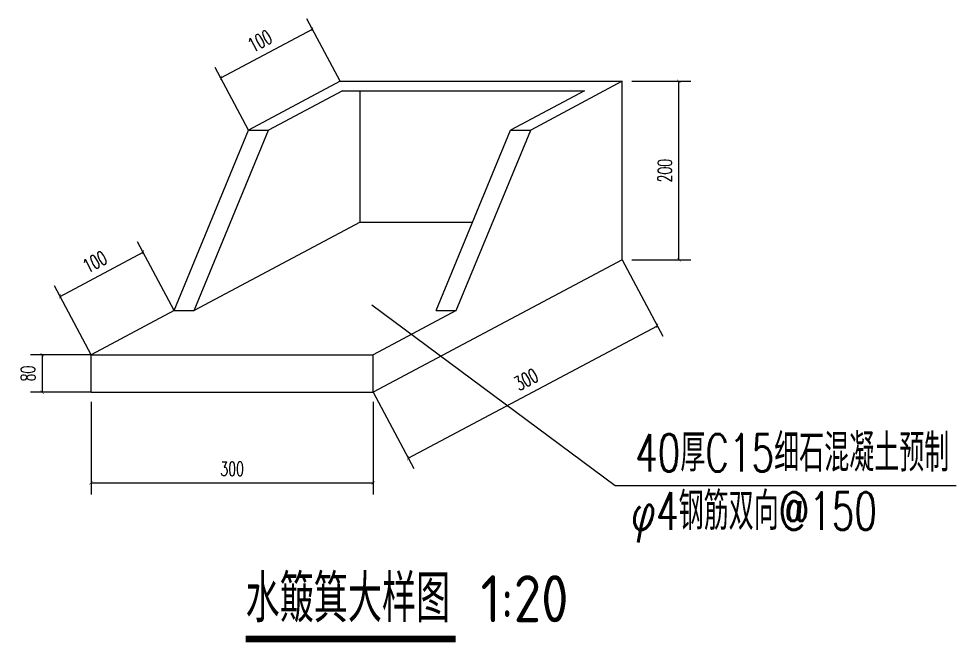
# Model space of a CAD drawing. Extents: x -40548 to 155442, y 5688 to 67136.
# Drawn here: x 130665 to 132659, y 10076 to 11403 of the extents above; entities that cross this region are included whole.
import ezdxf
from ezdxf.enums import TextEntityAlignment as Align

# ---------------------------------------------------------------- set-up
doc = ezdxf.new("R2010")
doc.units = 0
doc.header["$LTSCALE"] = 1000
doc.layers.get('DEFPOINTS').update_dxf_attribs({"color": 200})
for name, color, linetype in [('A-LIN-V', 9, 'Continuous'), ('ANNO-NOTE', 60, 'Continuous'), ('DIM_SYMB', 3, 'Continuous'), ('PUB_DIM', 3, 'Continuous')]:
    doc.layers.add(name, color=color, linetype=linetype)
doc.styles.get("Standard").update_dxf_attribs({"font": 'gbenor.shx', "bigfont": 'gbcbig.shx'})
doc.styles.add('仿宋单线', font='romans1.shx', dxfattribs={"width": 0.65, "bigfont": 'fsd.shx'})
doc.dimstyles.new('AXIS-10', dxfattribs={"dimscale": 0.1, "dimtxt": 300, "dimasz": 100, "dimexe": 250, "dimexo": 0, "dimgap": 150, "dimtad": 1, "dimdec": 0, "dimzin": 0, "dimdsep": 46, "dimtxsty": '仿宋单线', "dimblk1": 'ARCHTICK', "dimblk2": 'ARCHTICK', "dimsah": 1, "dimcen": 200, "dimclrd": 11, "dimclre": 11, "dimclrt": 256, "dimadec": 0, "dimazin": 0, "dimtfac": 1, "dimtdec": 0, "dimtix": 1, "dimtmove": 2, "dimatfit": 3, "dimldrblk": 'ARCHTICK', "dimfxl": 0, "dimtolj": 1, "dimtzin": 0, "dimarcsym": 0})

# ---------------------------------------------------------------- blocks, each defined once
blk = doc.blocks.new('_ArchTick')
at = {"color": 0, "linetype": 'ByBlock', "const_width": 0.1}
blk.add_lwpolyline([(-0.35, -0.35), (0.35, 0.35)], dxfattribs=at)
blk = doc.blocks.new('*D36')
at = {"layer": 'DEFPOINTS', "color": 0}
for p in [(131948.9, 10889.6), (132023.4, 10749.5), (131419.1, 10607.9)]:
    blk.add_point(p, dxfattribs=at)
at = {"layer": 'PUB_DIM', "color": 11, "lineweight": -2}
for p, q in [((131948.9, 10889.6), (132035.1, 10727.4)), ((131493.6, 10467.8), (132023.4, 10749.5)), ((131419.1, 10607.9), (131505.3, 10445.7))]:
    blk.add_line(p, q, dxfattribs=at)
at = {"layer": 'PUB_DIM', "color": 11, "lineweight": -2, "xscale": 10, "yscale": 10, "zscale": 10}
for p, rotation in [((132023.4, 10749.5), 28.00000000005523), ((131493.6, 10467.8), 208.0000000000553)]:
    blk.add_blockref('_ArchTick', p, dxfattribs=dict(at, rotation=rotation))
at = {"layer": 'PUB_DIM', "insert": (131744.4, 10635.1), "char_height": 30, "attachment_point": 5, "rotation": 28, "style": '仿宋单线'}
blk.add_mtext('\\A1;300', dxfattribs=at)
blk = doc.blocks.new('*D37')
at = {"layer": 'DEFPOINTS', "color": 0}
for p in [(130819.1, 10587.9), (131419.1, 10587.9), (131419.1, 10415.3)]:
    blk.add_point(p, dxfattribs=at)
at = {"layer": 'PUB_DIM', "color": 11, "lineweight": -2}
for p, q in [((130819.1, 10587.9), (130819.1, 10390.3)), ((131419.1, 10587.9), (131419.1, 10390.3)), ((130819.1, 10415.3), (131419.1, 10415.3))]:
    blk.add_line(p, q, dxfattribs=at)
at = {"layer": 'PUB_DIM', "color": 11, "lineweight": -2, "xscale": 10, "yscale": 10, "zscale": 10, "rotation": 180}
blk.add_blockref('_ArchTick', (130819.1, 10415.3), dxfattribs=at)
at = {"layer": 'PUB_DIM', "color": 11, "lineweight": -2, "xscale": 10, "yscale": 10, "zscale": 10}
blk.add_blockref('_ArchTick', (131419.1, 10415.3), dxfattribs=at)
at = {"layer": 'PUB_DIM', "insert": (131119.1, 10445.3), "char_height": 30, "attachment_point": 5, "style": '仿宋单线'}
blk.add_mtext('\\A1;300', dxfattribs=at)
blk = doc.blocks.new('*D38')
at = {"layer": 'DEFPOINTS', "color": 0}
for p in [(130929.7, 10906), (130995.7, 10781.8), (130819.1, 10687.9)]:
    blk.add_point(p, dxfattribs=at)
at = {"layer": 'PUB_DIM', "color": 11, "lineweight": -2}
for p, q in [((130995.7, 10781.8), (130917.9, 10928.1)), ((130753.1, 10812.1), (130929.7, 10906)), ((130819.1, 10687.9), (130741.3, 10834.2))]:
    blk.add_line(p, q, dxfattribs=at)
at = {"layer": 'PUB_DIM', "color": 11, "lineweight": -2, "xscale": 10, "yscale": 10, "zscale": 10}
for p, rotation in [((130929.7, 10906), 27.99999999988145), ((130753.1, 10812.1), 207.9999999998814)]:
    blk.add_blockref('_ArchTick', p, dxfattribs=dict(at, rotation=rotation))
at = {"layer": 'PUB_DIM', "insert": (130827.3, 10885.5), "char_height": 30, "attachment_point": 5, "rotation": 28, "style": '仿宋单线'}
blk.add_mtext('\\A1;100', dxfattribs=at)
blk = doc.blocks.new('*D39')
at = {"layer": 'DEFPOINTS', "color": 0}
for p in [(131289.8, 11380.7), (131348.9, 11269.6), (131154, 11166)]:
    blk.add_point(p, dxfattribs=at)
at = {"layer": 'PUB_DIM', "color": 11, "lineweight": -2}
for p, q in [((131348.9, 11269.6), (131278.1, 11402.8)), ((131094.9, 11277.1), (131289.8, 11380.7)), ((131154, 11166), (131083.2, 11299.1))]:
    blk.add_line(p, q, dxfattribs=at)
at = {"layer": 'PUB_DIM', "color": 11, "lineweight": -2, "xscale": 10, "yscale": 10, "zscale": 10}
for p, rotation in [((131289.8, 11380.7), 28.00000000027567), ((131094.9, 11277.1), 208.0000000002756)]:
    blk.add_blockref('_ArchTick', p, dxfattribs=dict(at, rotation=rotation))
at = {"layer": 'PUB_DIM', "insert": (131178.3, 11355.4), "char_height": 30, "attachment_point": 5, "rotation": 28, "style": '仿宋单线'}
blk.add_mtext('\\A1;100', dxfattribs=at)
blk = doc.blocks.new('*D40')
at = {"layer": 'DEFPOINTS', "color": 0}
for p in [(130819.1, 10687.9), (130715, 10607.9), (130819.1, 10607.9)]:
    blk.add_point(p, dxfattribs=at)
at = {"layer": 'PUB_DIM', "color": 11, "lineweight": -2}
for p, q in [((130819.1, 10687.9), (130690, 10687.9)), ((130715, 10687.9), (130715, 10607.9)), ((130819.1, 10607.9), (130690, 10607.9))]:
    blk.add_line(p, q, dxfattribs=at)
at = {"layer": 'PUB_DIM', "color": 11, "lineweight": -2, "xscale": 10, "yscale": 10, "zscale": 10}
for p, rotation in [((130715, 10687.9), 90.000000000667), ((130715, 10607.9), 270.000000000667)]:
    blk.add_blockref('_ArchTick', p, dxfattribs=dict(at, rotation=rotation))
at = {"layer": 'PUB_DIM', "insert": (130685, 10647.9), "char_height": 30, "attachment_point": 5, "rotation": 90, "style": '仿宋单线'}
blk.add_mtext('\\A1;80', dxfattribs=at)
blk = doc.blocks.new('*D41')
at = {"layer": 'DEFPOINTS', "color": 0}
for p in [(131968.9, 11269.6), (132069.3, 11269.6), (131968.9, 10889.6)]:
    blk.add_point(p, dxfattribs=at)
at = {"layer": 'PUB_DIM', "color": 11, "lineweight": -2}
for p, q in [((131968.9, 11269.6), (132094.3, 11269.6)), ((132069.3, 10889.6), (132069.3, 11269.6)), ((131968.9, 10889.6), (132094.3, 10889.6))]:
    blk.add_line(p, q, dxfattribs=at)
at = {"layer": 'PUB_DIM', "color": 11, "lineweight": -2, "xscale": 10, "yscale": 10, "zscale": 10}
for p, rotation in [((132069.3, 11269.6), 90), ((132069.3, 10889.6), 270)]:
    blk.add_blockref('_ArchTick', p, dxfattribs=dict(at, rotation=rotation))
at = {"layer": 'PUB_DIM', "insert": (132039.3, 11079.6), "char_height": 30, "attachment_point": 5, "rotation": 90, "style": '仿宋单线'}
blk.add_mtext('\\A1;200', dxfattribs=at)

msp = doc.modelspace()

# ---------------------------------------------------------------- linework, layer by layer
at = {"layer": 'A-LIN-V'}
for p, q in [((131348.9, 11269.6), (131154, 11166)), ((131348.9, 11269.6), (131948.9, 11269.6)), ((131948.9, 11269.6), (131754, 11166)), ((131948.9, 10889.6), (131948.9, 11269.6)), ((131353.9, 11249.6), (131196.6, 11166)), ((131353.9, 11249.6), (131868.7, 11249.6)), ((131391.5, 10969.6), (131391.5, 11249.6)), ((131868.7, 11249.6), (131711.4, 11166)), ((130995.7, 10781.8), (131154, 11166)), ((131038.3, 10781.8), (131196.6, 11166)), ((131154, 11166), (131196.6, 11166)), ((131553.1, 10781.8), (131711.4, 11166)), ((131595.7, 10781.8), (131754, 11166)), ((131711.4, 11166), (131754, 11166)), ((131391.5, 10969.6), (131038.3, 10781.8)), ((131391.5, 10969.6), (131630.5, 10969.6)), ((131948.9, 10889.6), (131419.1, 10607.9)), ((130995.7, 10781.8), (130819.1, 10687.9)), ((130995.7, 10781.8), (131038.3, 10781.8)), ((131595.7, 10781.8), (131419.1, 10687.9)), ((131553.1, 10781.8), (131595.7, 10781.8)), ((130819.1, 10687.9), (131419.1, 10687.9)), ((130819.1, 10607.9), (130819.1, 10687.9)), ((131419.1, 10607.9), (131419.1, 10687.9)), ((130819.1, 10607.9), (131419.1, 10607.9))]:
    msp.add_line(p, q, dxfattribs=at)
at = {"layer": 'ANNO-NOTE'}
msp.add_lwpolyline([(131416.2, 10794.3), (131933.8, 10409.4), (132659.1, 10409.4)], dxfattribs=at)
at = {"layer": 'DIM_SYMB', "const_width": 14}
msp.add_lwpolyline([(131147.6, 10083.2), (131594.6, 10083.2)], dxfattribs=at)

# ---------------------------------------------------------------- texts
at = {"layer": 'ANNO-NOTE', "style": '仿宋单线', "width": 0.7}
for s, p in [('40厚C15细石混凝土预制', (132310.2, 10439.2)), ('φ4钢筋双向@150', (132229.1, 10315.2))]:
    msp.add_text(s, height=80, dxfattribs=at).set_placement(p, align=Align.CENTER)
at = {"layer": 'DIM_SYMB', "color": 7}
for s, height, p in [('水簸箕大样图', 100.74, (131147.6, 10118.8)), ('1:20', 100, (131647.6, 10118.8))]:
    msp.add_text(s, height=height, dxfattribs=at).set_placement(p)

# ---------------------------------------------------------------- dimensions: what is measured, and where the dimension line sits
at = {"layer": 'PUB_DIM'}
for p1, p2, distance, text, picture, middle in [((131154, 11166), (131348.9, 11269.6), 125.8, '100', '*D39', (131178.3, 11355.4)), ((131968.9, 10889.6), (131968.9, 11269.6), -100.4, '200', '*D41', (132039.3, 11079.6)), ((130819.1, 10687.9), (130995.7, 10781.8), 140.6, '100', '*D38', (130827.3, 10885.5)), ((131419.1, 10607.9), (131948.9, 10889.6), -158.7, '300', '*D36', (131744.4, 10635.1)), ((130819.1, 10587.9), (131419.1, 10587.9), -172.6, '300', '*D37', (131119.1, 10445.3))]:
    dim = msp.add_aligned_dim(p1=p1, p2=p2, distance=distance, text=text, dimstyle='AXIS-10', dxfattribs=at)
    dim.commit()
    dim.dimension.update_dxf_attribs({"geometry": picture, "text_midpoint": middle})
dim = msp.add_aligned_dim(p1=(130819.1, 10687.9), p2=(130819.1, 10607.9), distance=-104.1, dimstyle='AXIS-10', dxfattribs=at)
dim.commit()
dim.dimension.update_dxf_attribs({"geometry": '*D40', "text_midpoint": (130685, 10647.9)})

doc.saveas('drawing.dxf')
